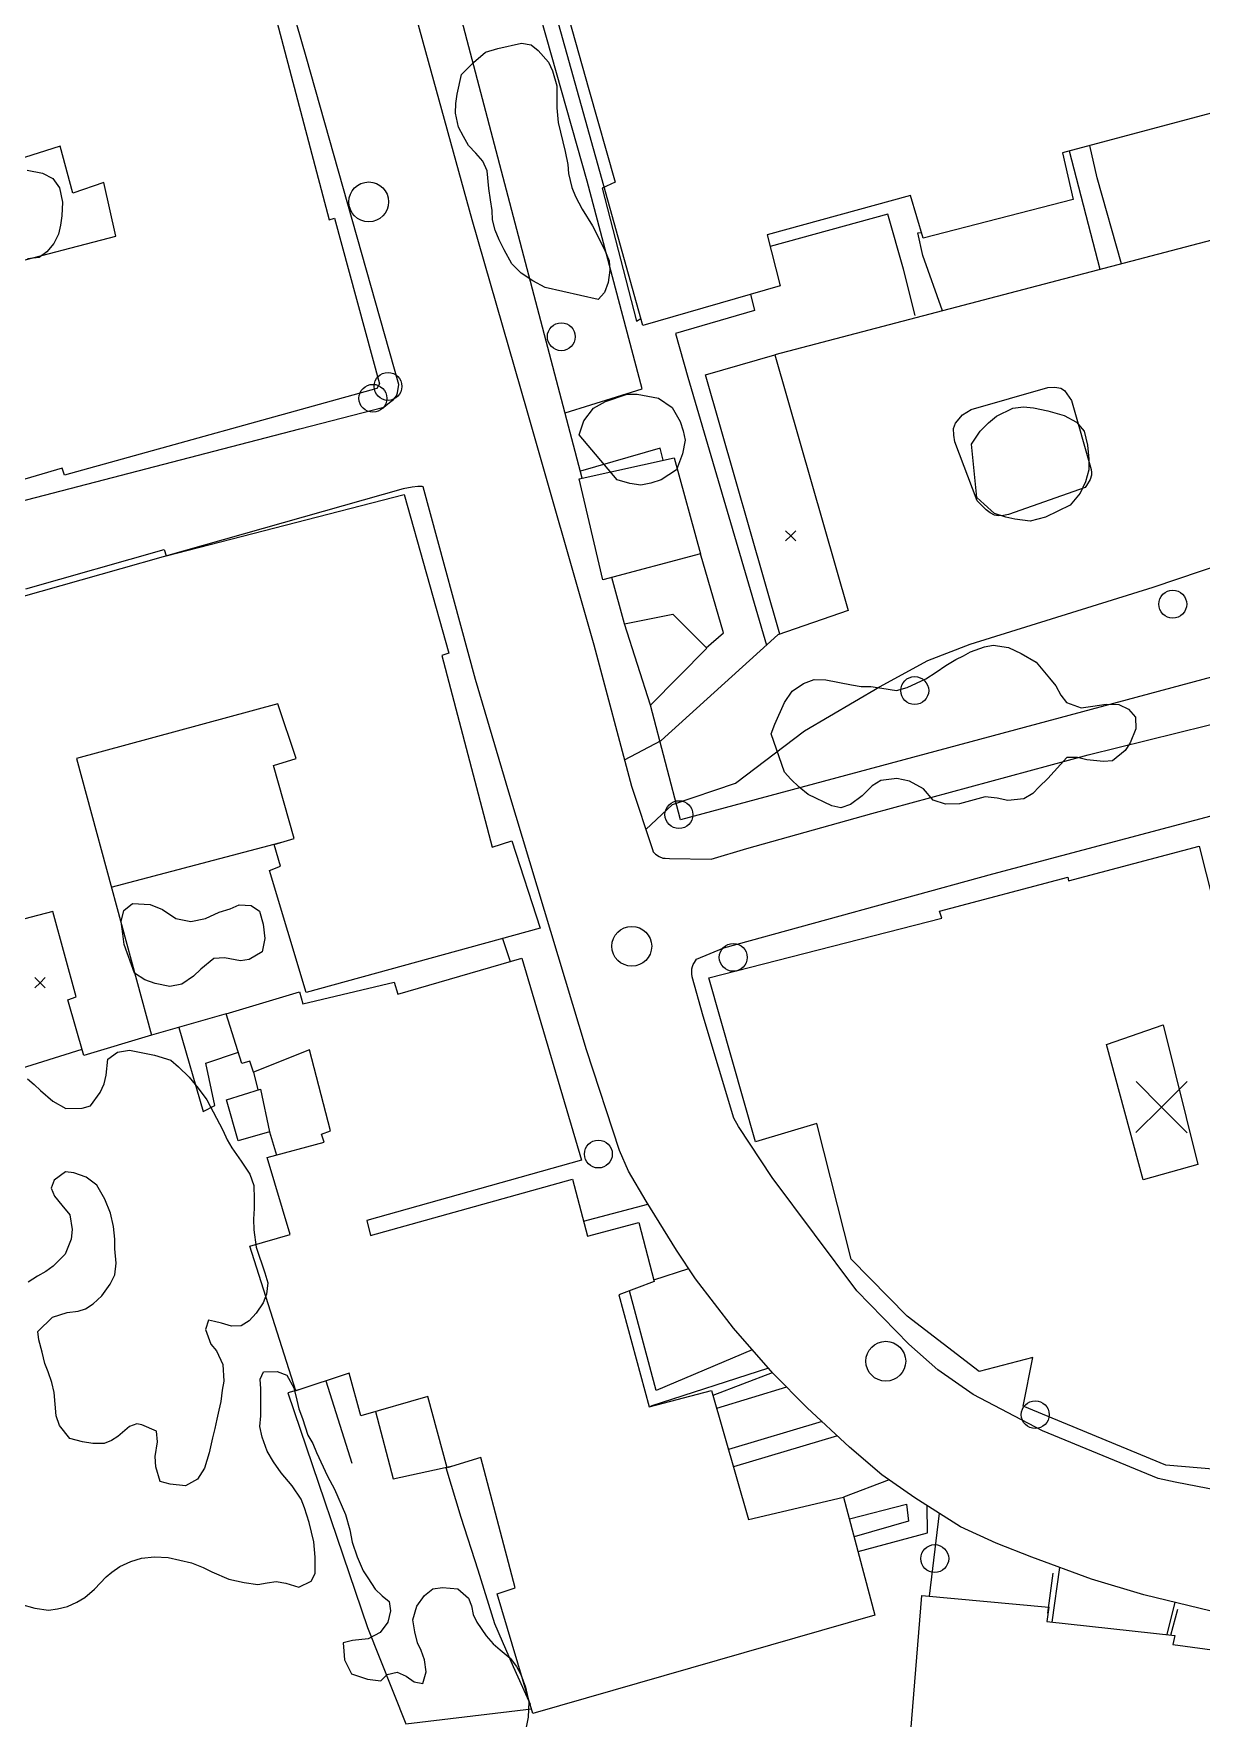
# Model space of a CAD drawing. Header units: metres. Extents: x 4652992 to 4879070, y 2074171 to 2309877.
# Drawn here: x 4654419.5 to 4654484, y 2308404.3 to 2308497.4 of the extents above; entities that cross this region are included whole.
import ezdxf

# ---------------------------------------------------------------- set-up
doc = ezdxf.new("R2010")
doc.units = ezdxf.units.M
doc.header["$MEASUREMENT"] = 0
doc.linetypes.add('DGN Style 2', pattern=[66.27138, 39.762828, -26.508552])
doc.linetypes.add('DGN Style 3', pattern=[92.779933, 66.271381, -26.508552])
for name, color, linetype, lineweight in [('Level 18', 5, 'Continuous', 0), ('Level 20', 30, 'DGN Style 3', 0), ('Level 30', 5, 'Continuous', 0), ('Level 31', 38, 'Continuous', 0), ('Level 35', 4, 'Continuous', 0), ('Level 37', 3, 'Continuous', 0), ('Level 38', 3, 'Continuous', 0), ('Level 39', 9, 'Continuous', 0), ('Level 40', 1, 'Continuous', 0), ('Level 45', 9, 'Continuous', 0), ('Level 53', 5, 'Continuous', 0), ('Level 54', 30, 'DGN Style 2', 0), ('Level 61', 4, 'Continuous', 0), ('Level 62', 4, 'Continuous', 0), ('Level 63', 3, 'Continuous', 0)]:
    doc.layers.add(name, color=color, linetype=linetype, lineweight=lineweight)

# ---------------------------------------------------------------- blocks, each defined once
blk = doc.blocks.new('COTA_2')
at = {"layer": 'Level 63', "ltscale": 0.2}
for p, q in [((5e-05, 0.0001, 4e-05), (-1.419472, -1.408357, 4e-05)), ((-1.408407, 1.419622, 4e-05), (5e-05, 0.0001, 4e-05)), ((1.419572, 1.408557, 4e-05), (5e-05, 0.0001, 4e-05)), ((5e-05, 0.0001, 4e-05), (1.408507, -1.419422, 4e-05))]:
    blk.add_line(p, q, dxfattribs=at)
blk = doc.blocks.new('POSTE_1')
at = {"layer": 'Level 61'}
blk.add_circle((-4.7e-05, -1.9e-05, -2.4e-05), 0.770001, dxfattribs=at)
blk = doc.blocks.new('AL_1')
at = {"layer": 'Level 45'}
blk.add_circle((2.1e-05, 1.3e-05, 3e-05), 1.100002, dxfattribs=at)
blk = doc.blocks.new('COTA_10')
at = {"layer": 'Level 39'}
for p, q in [((-1.408444, 1.419518, 3.9e-05), (1.3e-05, -4e-06, 3.9e-05)), ((1.419535, 1.408453, 3.9e-05), (1.3e-05, -4e-06, 3.9e-05)), ((1.3e-05, -4e-06, 3.9e-05), (-1.419509, -1.408461, 3.9e-05)), ((1.3e-05, -4e-06, 3.9e-05), (1.40847, -1.419526, 3.9e-05))]:
    blk.add_line(p, q, dxfattribs=at)
blk = doc.blocks.new('COTA_12')
at = {"layer": 'Level 63', "ltscale": 0.2}
for p, q in [((-1.408662, 1.419362, 0.00024), (-0.000205, -0.00016, 0.00024)), ((1.419317, 1.408297, 0.00024), (-0.000205, -0.00016, 0.00024)), ((-0.000205, -0.00016, 0.00024), (-1.419727, -1.408617, 0.00024)), ((-0.000205, -0.00016, 0.00024), (1.408252, -1.419682, 0.00024))]:
    blk.add_line(p, q, dxfattribs=at)

msp = doc.modelspace()

# ---------------------------------------------------------------- linework, layer by layer
at = {"layer": 'Level 18', "color": 30}
for points in [[(4654418.706753, 2308471.547896, 1342.083923), (4654434.221865, 2308475.572785, 1343.143629), (4654438.850269, 2308476.779725, 1343.143629), (4654439.169934, 2308477.025299, 1343.163629), (4654439.362027, 2308477.188283, 1343.163629), (4654439.563968, 2308477.396264, 1343.163629), (4654439.615017, 2308477.558053, 1343.163629), (4654439.686888, 2308478.029427, 1343.063629), (4654434.567039, 2308496.122463, 1341.552128), (4654430.001572, 2308511.96474, 1340.131115), (4654429.741433, 2308512.491525, 1340.071115), (4654429.510051, 2308512.792321, 1340.011115), (4654429.335497, 2308512.923922, 1339.971115), (4654429.041406, 2308513.081127, 1339.931115), (4654428.779012, 2308513.168734, 1339.711115), (4654414.701908, 2308506.917856, 1335.336493)], [(4654438.320772, 2308506.749835, 1340.756591), (4654441.010471, 2308496.964804, 1341.566591), (4654443.717804, 2308487.152002, 1342.486591), (4654446.758484, 2308476.588166, 1343.496591), (4654450.453118, 2308463.637988, 1344.596591), (4654452.527438, 2308455.839426, 1345.146591), (4654453.687792, 2308452.331683, 1345.326591), (4654453.737549, 2308452.20386, 1345.316591), (4654453.864972, 2308452.075038, 1345.306591), (4654454.062622, 2308451.94681, 1345.336591), (4654454.262685, 2308451.864936, 1345.346591), (4654454.383339, 2308451.846926, 1345.356591), (4654454.631215, 2308451.840747, 1345.376591), (4654456.937244, 2308451.808115, 1345.596591), (4654458.897021, 2308452.3964, 1345.966591), (4654465.807257, 2308454.315591, 1346.826591), (4654477.757258, 2308457.574181, 1347.946591), (4654489.225484, 2308460.399052, 1348.596591), (4654503.737785, 2308464.334878, 1349.396591), (4654517.061151, 2308467.815498, 1349.826591), (4654524.641745, 2308469.897235, 1350.056591), (4654525.183468, 2308469.921637, 1350.056591), (4654536.154808, 2308470.325756, 1350.216591)], [(4654486.973518, 2308409.657237, 1350.243385), (4654480.828825, 2308411.162559, 1349.833385), (4654477.93411, 2308412.020118, 1349.603385), (4654474.63125, 2308413.227348, 1349.333385), (4654472.674274, 2308414.000448, 1349.153385), (4654470.71001, 2308414.914078, 1349.043385), (4654468.171665, 2308416.506207, 1348.863385), (4654466.358992, 2308417.788941, 1348.613385), (4654464.571006, 2308419.321188, 1348.483385), (4654462.231677, 2308421.49238, 1348.253385), (4654460.330827, 2308423.402638, 1348.023385), (4654458.168248, 2308425.880529, 1347.823385), (4654456.070324, 2308428.615969, 1347.583385), (4654455.00926, 2308430.191736, 1347.423385), (4654453.338495, 2308432.897936, 1347.133385), (4654452.365246, 2308434.555732, 1346.953385), (4654451.876273, 2308435.706891, 1346.873385), (4654450.052575, 2308441.260191, 1346.273385), (4654445.764894, 2308455.49634, 1345.083385), (4654443.926291, 2308461.7263, 1344.605538), (4654441.02711, 2308472.378456, 1343.725079), (4654440.967342, 2308472.391258, 1343.765079), (4654440.733362, 2308472.394268, 1343.785079), (4654440.411542, 2308472.353284, 1343.685079), (4654439.923887, 2308472.269309, 1343.565079), (4654411.055577, 2308464.085165, 1341.485079)], [(4654457.638013, 2308446.901291, 1346.035583), (4654472.48587, 2308450.992879, 1347.304809), (4654486.005079, 2308454.590961, 1348.310316)], [(4654456.49124, 2308443.124391, 1346.381929), (4654455.888243, 2308445.291777, 1346.056929), (4654455.862618, 2308445.473679, 1346.006929), (4654455.860055, 2308445.58504, 1345.991929), (4654455.865077, 2308445.739456, 1345.981929), (4654455.897199, 2308445.871437, 1345.981929), (4654455.946295, 2308445.973861, 1345.976929), (4654456.003487, 2308446.097068, 1345.966929), (4654456.119411, 2308446.276666, 1345.966929), (4654457.638013, 2308446.901291, 1346.035583)], [(4654486.646986, 2308416.595658, 1350.017926), (4654482.546848, 2308417.372329, 1349.637926), (4654481.618529, 2308417.586269, 1349.537926), (4654475.22914, 2308420.216468, 1348.877926), (4654471.396364, 2308422.215149, 1348.567926), (4654469.450558, 2308423.579108, 1348.347926), (4654467.84098, 2308425.002163, 1348.087926), (4654464.976974, 2308427.957263, 1347.777926), (4654460.301391, 2308434.204928, 1347.197926), (4654458.436911, 2308437.023332, 1346.837926), (4654458.187176, 2308437.485155, 1346.827926), (4654456.49124, 2308443.124391, 1346.381929)]]:
    msp.add_polyline3d(points, dxfattribs=at)
at = {"layer": 'Level 20', "linetype": 'Continuous'}
msp.add_polyline3d([(4654442.280234, 2308418.189899, 1344.119393), (4654443.1021, 2308415.45345, 1344.439393), (4654444.048941, 2308412.542419, 1344.509393), (4654444.973636, 2308409.566059, 1344.659393), (4654446.00684, 2308407.18926, 1344.679393), (4654446.92836, 2308405.112083, 1344.509704)], dxfattribs=at)
at = {"layer": 'Level 30', "color": 1}
for points in [[(4654419.371395, 2308508.49882, 1342.425858), (4654422.433853, 2308509.40638, 1342.355858), (4654422.177451, 2308510.254239, 1342.305858), (4654427.989275, 2308512.945044, 1342.095858), (4654429.058064, 2308511.2482, 1342.455858), (4654429.452049, 2308511.368088, 1342.455858), (4654435.840881, 2308487.121834, 1350.975858), (4654436.126201, 2308487.209999, 1351.015858), (4654438.608097, 2308478.058022, 1351.345858), (4654438.476706, 2308477.811311, 1351.335858), (4654421.228062, 2308473.01237, 1344.655858), (4654421.086721, 2308473.411629, 1344.695858), (4654407.394278, 2308469.375398, 1344.615858)], [(4654500.852957, 2308500.141184, 1346.042739), (4654502.323086, 2308495.3615, 1345.802739), (4654492.056543, 2308492.513791, 1345.832739), (4654491.45019, 2308494.852509, 1345.972739), (4654476.342911, 2308490.827505, 1346.042739), (4654476.925549, 2308488.243261, 1346.062739), (4654468.632053, 2308486.107631, 1346.022739), (4654467.943982, 2308488.46389, 1346.032739), (4654460.018763, 2308486.304029, 1345.952739), (4654460.743714, 2308483.48561, 1346.052739), (4654453.161145, 2308481.291355, 1346.052739), (4654447.837971, 2308500.360939, 1345.882739)], [(4654417.852153, 2308484.601135, 1344.595858), (4654424.046415, 2308486.228686, 1344.615858), (4654423.399172, 2308489.193728, 1343.175858), (4654421.687706, 2308488.593977, 1343.165858), (4654420.97958, 2308491.203008, 1343.405858), (4654418.600108, 2308490.447752, 1343.805858)], [(4654419.086185, 2308466.728916, 1348.375858), (4654426.721236, 2308468.901343, 1348.935858), (4654426.826994, 2308468.566882, 1348.985858), (4654439.978985, 2308471.945604, 1348.745858), (4654442.449839, 2308463.184476, 1348.835858), (4654442.056412, 2308463.05808, 1348.955858), (4654444.841045, 2308452.460108, 1348.015858), (4654445.931396, 2308452.819539, 1347.805858), (4654447.480926, 2308447.989808, 1347.835858), (4654434.568839, 2308444.427263, 1347.705858), (4654432.535267, 2308451.169218, 1347.965858), (4654433.150417, 2308451.419735, 1347.955858), (4654432.805373, 2308452.616168, 1347.945858), (4654433.911504, 2308452.941041, 1347.095858), (4654432.771139, 2308456.973837, 1347.035858), (4654434.009979, 2308457.371692, 1347.335858), (4654433.00286, 2308460.378074, 1347.305858), (4654421.87733, 2308457.369168, 1348.865858), (4654426.021276, 2308442.067888, 1345.905858)], [(4654456.80288, 2308445.245018, 1351.583945), (4654469.661418, 2308448.540829, 1352.133945), (4654469.546652, 2308448.928339, 1352.133945), (4654476.630594, 2308450.803005, 1352.263945), (4654476.657743, 2308450.611857, 1353.603945), (4654483.879742, 2308452.518768, 1353.613945), (4654484.663001, 2308449.470707, 1353.993945)], [(4654426.021276, 2308442.067888, 1345.905858), (4654422.291329, 2308440.955156, 1345.145858), (4654421.407854, 2308444.028661, 1345.125858), (4654421.873797, 2308444.201926, 1345.145858), (4654420.569783, 2308448.909005, 1344.885858), (4654416.196001, 2308447.770185, 1344.955858)], [(4654465.973929, 2308410.027737, 1354.695858), (4654447.079797, 2308404.604082, 1354.505858), (4654445.110644, 2308411.209709, 1354.305858), (4654446.109024, 2308411.533047, 1354.415858), (4654444.218284, 2308418.735085, 1349.465858), (4654442.34822, 2308418.176325, 1346.255858), (4654441.280343, 2308422.106245, 1346.255858), (4654437.591365, 2308421.046783, 1345.825858), (4654436.942186, 2308423.408074, 1346.025858), (4654433.996624, 2308422.419812, 1346.265858), (4654431.461016, 2308430.411015, 1347.465858), (4654433.681217, 2308431.063632, 1347.805858), (4654432.408367, 2308435.313237, 1348.395858), (4654435.552282, 2308436.159509, 1348.455858), (4654435.41304, 2308436.603118, 1348.455858), (4654435.915053, 2308436.794842, 1348.475858), (4654434.750937, 2308441.258826, 1348.125858), (4654431.660905, 2308440.033157, 1345.535858), (4654431.451672, 2308440.644998, 1345.595858), (4654431.017057, 2308440.515529, 1345.575858), (4654430.14661, 2308443.261297, 1346.175858), (4654434.197066, 2308444.465845, 1346.245858), (4654434.389264, 2308443.811655, 1348.175858), (4654439.41801, 2308445.006595, 1346.865858), (4654439.63215, 2308444.34772, 1346.695858), (4654446.468237, 2308446.337081, 1348.515858), (4654449.77301, 2308435.177198, 1348.595858), (4654437.925351, 2308431.828277, 1347.885858), (4654438.12741, 2308431.011028, 1347.805858), (4654449.270768, 2308434.119445, 1349.095858), (4654450.097611, 2308430.969108, 1349.125858), (4654452.944206, 2308431.717911, 1349.175858), (4654453.788177, 2308428.471945, 1349.455858), (4654451.83942, 2308427.730712, 1349.115858), (4654453.511714, 2308421.548696, 1350.205858), (4654456.948922, 2308422.439648, 1349.835858), (4654459.001305, 2308415.310397, 1354.495858), (4654464.246966, 2308416.550996, 1354.455858), (4654465.973929, 2308410.027737, 1354.695858)], [(4654489.399273, 2308417.69872, 1355.643945), (4654482.040835, 2308418.315367, 1352.543945), (4654474.164264, 2308421.575842, 1351.903945), (4654474.687057, 2308424.259543, 1351.903945), (4654471.728325, 2308423.487028, 1351.833945), (4654467.751073, 2308426.546543, 1351.123945), (4654464.663541, 2308429.693724, 1352.353945), (4654462.775369, 2308437.194652, 1352.173945), (4654459.386265, 2308436.182141, 1351.643945), (4654456.80288, 2308445.245018, 1351.583945)], [(4654467.072879, 2308392.716919, 1350.000011), (4654468.572251, 2308411.119836, 1353.440011)], [(4654468.572251, 2308411.119836, 1353.440011), (4654475.576547, 2308410.472049, 1353.590011), (4654475.462435, 2308409.679353, 1354.500011), (4654482.532141, 2308408.909684, 1354.540011), (4654482.422826, 2308408.416581, 1354.690011), (4654497.519227, 2308406.364563, 1356.130011), (4654497.11967, 2308394.833706, 1356.070011)]]:
    msp.add_polyline3d(points, dxfattribs=at)
for points in [[(4654456.342925, 2308468.664516, 1346.922739), (4654450.955259, 2308467.237566, 1347.002739), (4654449.642615, 2308472.819745, 1346.942739), (4654454.886414, 2308473.981255, 1346.882739)], [(4654480.784866, 2308434.083905, 1352.293945), (4654478.763502, 2308441.565239, 1352.663945), (4654481.885437, 2308442.650188, 1354.733945), (4654483.808678, 2308434.935054, 1352.333945)], [(4654432.544263, 2308436.74409, 1345.535858), (4654430.80629, 2308436.234639, 1344.905858), (4654430.167713, 2308438.507344, 1344.985858), (4654432.047458, 2308439.095636, 1345.615858)]]:
    msp.add_3dface(points, dxfattribs=at)
at = {"layer": 'Level 31'}
msp.add_polyline3d([(4654427.541545, 2308442.507683, 1344.505858), (4654428.880278, 2308437.85837, 1344.695858), (4654429.527641, 2308438.187424, 1344.735858), (4654429.018508, 2308440.538329, 1344.975858), (4654430.821982, 2308441.130879, 1345.055858)], dxfattribs=at)
msp.add_3dface([(4654453.573736, 2308460.315587, 1347.222739), (4654452.153009, 2308464.806105, 1347.272739), (4654454.817842, 2308465.334791, 1347.282739), (4654456.688217, 2308463.453153, 1347.222739)], dxfattribs=at)
at = {"layer": 'Level 35'}
for p, q in [((4654423.806828, 2308450.244609, 1344.725859), (4654433.144437, 2308452.715752, 1345.045859)), ((4654445.408513, 2308447.418013, 1347.814993), (4654445.824317, 2308446.149694, 1347.545619)), ((4654430.146611, 2308443.261298, 1346.175859), (4654426.021277, 2308442.067888, 1345.905859)), ((4654431.660905, 2308440.033157, 1345.166999), (4654431.896406, 2308439.048362, 1345.406999)), ((4654432.544262, 2308436.74409, 1345.535859), (4654432.930894, 2308435.453889, 1345.435859)), ((4654435.650013, 2308422.974538, 1345.046784), (4654437.086847, 2308418.437622, 1345.186784)), ((4654475.527615, 2308410.132133, 1349.681184), (4654475.813946, 2308412.360201, 1349.671184)), ((4654482.31727, 2308408.933077, 1350.326184), (4654482.702991, 2308410.355889, 1350.231184))]:
    msp.add_line(p, q, dxfattribs=at)
at = {"layer": 'Level 35', "extrusion": (-0.0085643480167905, 0.0444544181195828, 0.998974702709081), "elevation": 64101.111151, "flags": 128}
msp.add_lwpolyline([(-5007075.082712, -1384778.345888), (-5007075.878007, -1384771.277483), (-5007079.720366, -1384771.719259)], dxfattribs=at)
at = {"layer": 'Level 37'}
msp.add_polyline3d([(4654434.215507, 2308422.493249, 1344.555858), (4654433.552558, 2308422.307826, 1344.155858), (4654437.944645, 2308409.347802, 1345.275858), (4654440.077431, 2308404.033663, 1345.495858), (4654447.00372, 2308404.859286, 1345.851186)], dxfattribs=at)
at = {"layer": 'Level 38'}
msp.add_line((4654452.153009, 2308464.806105, 1347.272738), (4654451.448423, 2308467.368183, 1346.995415), dxfattribs=at)
for points in [[(4654466.114516, 2308549.810089, 1340.402739), (4654468.110146, 2308550.247242, 1340.492739), (4654467.567695, 2308552.550725, 1340.362739), (4654476.111766, 2308554.8464, 1340.292739), (4654485.898102, 2308557.558509, 1340.172739), (4654503.287165, 2308562.299778, 1340.072739), (4654509.245852, 2308543.633003, 1341.062739), (4654520.932816, 2308504.623381, 1346.182739), (4654525.51054, 2308488.85225, 1347.922739), (4654530.059851, 2308474.379109, 1350.542739), (4654511.385427, 2308468.929381, 1350.902739), (4654489.014532, 2308463.048098, 1349.822739), (4654455.24508, 2308453.977038, 1347.202739), (4654453.573736, 2308460.315587, 1347.222739)], [(4654449.812999, 2308472.857485, 1346.940789), (4654443.063393, 2308498.508519, 1344.450789), (4654437.275496, 2308520.196077, 1342.340789), (4654442.966131, 2308521.869996, 1342.060789), (4654442.339002, 2308524.022952, 1341.720789)]]:
    msp.add_polyline3d(points, dxfattribs=at)
at = {"layer": 'Level 40', "color": 3}
for points in [[(4654447.769656, 2308483.380182, 1346.930038), (4654447.078135, 2308483.751213, 1346.830038), (4654446.444981, 2308484.173218, 1346.770038), (4654445.928563, 2308484.697173, 1346.730038), (4654445.498361, 2308485.472571, 1346.650038), (4654445.224278, 2308486.023825, 1346.570038), (4654445.007117, 2308486.546958, 1346.530038), (4654444.848325, 2308487.121065, 1346.490038), (4654444.836788, 2308487.647628, 1346.370038), (4654444.741518, 2308488.223957, 1346.290038), (4654444.659449, 2308488.860974, 1346.230038), (4654444.556351, 2308489.836018, 1345.970038), (4654444.324135, 2308490.362388, 1345.970038), (4654443.933316, 2308490.811693, 1346.050038), (4654443.535898, 2308491.230654, 1346.150038), (4654443.251914, 2308491.736392, 1346.210038), (4654442.986287, 2308492.254065, 1346.170038), (4654442.82193, 2308493.019944, 1346.150038), (4654442.828749, 2308493.558441, 1346.150038), (4654442.907546, 2308494.06558, 1346.150038), (4654443.145163, 2308495.157938, 1346.150038), (4654443.81031, 2308495.824861, 1346.150038), (4654444.467411, 2308496.382345, 1346.150038), (4654445.14224, 2308496.586629, 1346.150038), (4654446.450441, 2308496.877061, 1346.150038), (4654446.983988, 2308496.794099, 1346.150038), (4654447.374397, 2308496.487814, 1346.250038), (4654447.942991, 2308495.841471, 1346.390038), (4654448.170053, 2308495.363853, 1346.410038), (4654448.414842, 2308494.533036, 1346.410038), (4654448.416669, 2308493.309785, 1346.410038), (4654448.477491, 2308492.502643, 1346.410038), (4654448.871582, 2308490.909184, 1346.430038), (4654449.012428, 2308490.180123, 1346.470038), (4654449.045621, 2308489.680666, 1346.510038), (4654449.240089, 2308488.908312, 1346.610038), (4654449.433739, 2308488.421998, 1346.670038), (4654449.81692, 2308487.720235, 1346.730038), (4654450.386332, 2308486.787854, 1346.730038), (4654451.048751, 2308485.486085, 1346.730038), (4654451.306333, 2308484.858974, 1346.730038), (4654451.336225, 2308484.344345, 1346.710038), (4654451.251237, 2308483.663844, 1346.710038), (4654451.05055, 2308483.103508, 1346.710038), (4654450.698898, 2308482.718564, 1346.750038), (4654447.769656, 2308483.380182, 1346.930038)], [(4654419.1562, 2308489.878094, 1344.470038), (4654420.013781, 2308489.694242, 1344.330038), (4654420.577845, 2308489.41234, 1344.290038), (4654420.947677, 2308488.89842, 1344.290038), (4654421.113323, 2308488.106324, 1344.290038), (4654421.07657, 2308487.341522, 1344.370038), (4654420.997704, 2308486.827212, 1344.450038), (4654420.891528, 2308486.334854, 1344.490038), (4654420.637572, 2308485.825885, 1344.510038), (4654420.249109, 2308485.36185, 1344.530038), (4654419.813938, 2308485.052706, 1344.530038), (4654419.170242, 2308484.96534, 1344.530038)], [(4654449.635783, 2308475.243548, 1354.150038), (4654449.899072, 2308476.021786, 1353.950038), (4654450.438431, 2308476.725415, 1353.850038), (4654451.10405, 2308477.09286, 1353.790038), (4654452.298669, 2308477.486066, 1353.750038), (4654452.853828, 2308477.490766, 1353.730038), (4654454.021658, 2308477.271451, 1353.730038), (4654454.785017, 2308476.752388, 1353.710038), (4654455.215677, 2308475.980025, 1353.710038), (4654455.394475, 2308475.462562, 1353.710038), (4654455.496528, 2308474.946087, 1353.710038), (4654455.34587, 2308474.190085, 1353.710038), (4654455.015782, 2308473.317964, 1353.710038), (4654454.169223, 2308472.757441, 1353.710038), (4654453.607799, 2308472.584062, 1353.710038), (4654453.044644, 2308472.47288, 1353.710038), (4654452.446894, 2308472.554588, 1353.710038), (4654451.739535, 2308472.767978, 1353.710038), (4654449.635783, 2308475.243548, 1354.150038)], [(4654471.302798, 2308474.727908, 1351.230038), (4654471.783354, 2308475.444136, 1351.070038), (4654472.241434, 2308475.917876, 1351.030038), (4654472.691518, 2308476.285134, 1350.990038), (4654473.588884, 2308476.726575, 1350.970038), (4654474.171713, 2308476.787172, 1350.970038), (4654474.731846, 2308476.744437, 1350.970038), (4654475.525677, 2308476.574345, 1350.930038), (4654476.424143, 2308476.320007, 1350.910038), (4654477.110537, 2308475.941087, 1350.910038), (4654477.526055, 2308475.450185, 1350.910038), (4654477.723237, 2308474.666023, 1350.950038), (4654477.784871, 2308473.895447, 1350.970038), (4654477.779266, 2308473.3093, 1350.990038), (4654477.60396, 2308472.651319, 1351.050038), (4654477.311049, 2308472.018536, 1351.090038), (4654476.752017, 2308471.365492, 1351.110038), (4654475.389646, 2308470.699099, 1351.110038), (4654474.555616, 2308470.475935, 1351.110038), (4654473.701472, 2308470.581667, 1351.110038), (4654473.201653, 2308470.688762, 1351.110038), (4654472.571039, 2308470.901165, 1351.110038), (4654472.005272, 2308471.408803, 1351.090038), (4654471.611159, 2308471.786923, 1351.030038), (4654471.302798, 2308474.727908, 1351.230038)], [(4654460.247619, 2308458.73432, 1348.210038), (4654460.441089, 2308459.264758, 1348.110038), (4654460.978055, 2308460.448051, 1347.990038), (4654461.409756, 2308461.082009, 1347.930038), (4654462.0263, 2308461.506338, 1347.910038), (4654462.615394, 2308461.735615, 1347.910038), (4654463.273457, 2308461.718266, 1347.910038), (4654464.687954, 2308461.430642, 1348.010038), (4654465.208959, 2308461.34992, 1348.010038), (4654465.746176, 2308461.343008, 1348.010038), (4654466.355384, 2308461.243388, 1348.050038), (4654467.173642, 2308461.114431, 1348.170038), (4654467.749767, 2308461.284661, 1348.190038), (4654468.795649, 2308461.771562, 1348.190038), (4654469.35188, 2308462.131533, 1348.330038), (4654469.896652, 2308462.509415, 1348.430038), (4654470.446397, 2308462.839861, 1348.530038), (4654470.875516, 2308463.041589, 1348.710038), (4654471.260533, 2308463.252767, 1348.950038), (4654472.030787, 2308463.535966, 1349.510038), (4654472.496012, 2308463.621761, 1349.730038), (4654473.343672, 2308463.486505, 1349.370038), (4654474.043035, 2308463.166633, 1349.230038), (4654474.878165, 2308462.694018, 1349.410038), (4654475.62251, 2308461.808072, 1349.510038), (4654475.959552, 2308461.380355, 1349.630038), (4654476.24774, 2308460.870367, 1349.790038), (4654476.558623, 2308460.463711, 1349.830038), (4654477.370617, 2308460.166075, 1349.830038), (4654478.007275, 2308460.261508, 1349.730038), (4654478.738621, 2308460.367566, 1349.730038), (4654479.440786, 2308460.340767, 1349.730038), (4654479.984928, 2308460.085066, 1349.710038), (4654480.366072, 2308459.6479, 1349.710038), (4654480.376899, 2308458.996406, 1349.750038), (4654480.069508, 2308458.227617, 1349.790038), (4654479.792588, 2308457.8078, 1349.830038), (4654479.096277, 2308457.23054, 1349.850038), (4654478.596678, 2308457.198479, 1349.850038), (4654477.677246, 2308457.287287, 1349.850038), (4654477.165969, 2308457.412294, 1349.850038), (4654476.581408, 2308457.413894, 1349.810038), (4654475.52841, 2308456.263886, 1349.810038), (4654475.040929, 2308455.796446, 1349.810038), (4654474.696992, 2308455.421902, 1349.810038), (4654474.204317, 2308455.141052, 1349.810038), (4654473.319481, 2308455.03697, 1349.770038), (4654472.7347, 2308455.177726, 1349.770038), (4654472.056963, 2308455.24566, 1349.710038), (4654470.646808, 2308454.852267, 1349.590038), (4654469.872871, 2308454.832618, 1349.590038), (4654469.198156, 2308455.05447, 1349.550038), (4654468.658328, 2308455.680202, 1349.330038), (4654467.875515, 2308456.110694, 1349.190038), (4654467.184588, 2308456.258738, 1349.030038), (4654466.296509, 2308456.139893, 1348.850038), (4654465.818535, 2308455.855894, 1348.790038), (4654465.264256, 2308455.294571, 1348.770038), (4654464.623285, 2308454.829106, 1348.730038), (4654464.08802, 2308454.634665, 1348.710038), (4654463.591443, 2308454.756522, 1348.690038), (4654462.295621, 2308455.374218, 1348.570038), (4654461.798604, 2308455.774386, 1348.530038), (4654461.326014, 2308456.21569, 1348.510038), (4654460.979245, 2308456.599122, 1348.490038), (4654460.247619, 2308458.73432, 1348.210038)], [(4654424.514748, 2308447.09014, 1346.440038), (4654424.438766, 2308447.667937, 1346.340038), (4654424.340989, 2308448.359586, 1346.260038), (4654424.489436, 2308448.967376, 1346.200038), (4654424.976981, 2308449.346656, 1346.160038), (4654425.946189, 2308449.295352, 1346.160038), (4654426.633745, 2308449.023512, 1346.160038), (4654427.364892, 2308448.523971, 1346.180038), (4654428.200708, 2308448.360809, 1346.200038), (4654429.012482, 2308448.51476, 1346.200038), (4654429.759284, 2308448.869788, 1346.200038), (4654430.374528, 2308449.050173, 1346.140038), (4654430.874093, 2308449.270898, 1346.140038), (4654431.521318, 2308449.241662, 1346.120038), (4654431.996054, 2308448.921749, 1346.120038), (4654432.183034, 2308448.211022, 1346.160038), (4654432.290997, 2308447.423604, 1346.160038), (4654432.142961, 2308446.675339, 1346.160038), (4654431.427729, 2308446.251164, 1346.160038), (4654430.93101, 2308446.185816, 1346.140038), (4654430.050592, 2308446.358517, 1346.120038), (4654429.464671, 2308446.312248, 1346.080038), (4654428.758201, 2308445.714615, 1346.120038), (4654428.34825, 2308445.334338, 1346.120038), (4654427.707354, 2308444.894264, 1346.140038), (4654427.042415, 2308444.771303, 1346.200038), (4654426.221466, 2308444.931285, 1346.200038), (4654425.65794, 2308445.129802, 1346.200038), (4654425.08565, 2308445.501777, 1346.200038), (4654424.514748, 2308447.09014, 1346.440038)], [(4654419.174878, 2308439.665916, 1345.670038), (4654419.553898, 2308439.343197, 1345.850038), (4654419.898972, 2308439.011658, 1346.030038), (4654420.575083, 2308438.432076, 1346.090038), (4654421.287692, 2308438.021743, 1346.150038), (4654422.203721, 2308438.034628, 1346.630038), (4654422.651654, 2308438.18006, 1346.850038), (4654423.195042, 2308438.916735, 1347.250038), (4654423.408416, 2308439.386111, 1347.330038), (4654423.529906, 2308439.875186, 1347.350038), (4654423.605199, 2308440.744408, 1347.590038), (4654424.140166, 2308441.14484, 1347.670038), (4654424.802494, 2308441.244309, 1347.670038), (4654426.184066, 2308440.964218, 1347.690038), (4654427.086313, 2308440.690302, 1347.690038), (4654427.519953, 2308440.323678, 1347.690038), (4654428.100862, 2308439.748409, 1347.670038), (4654428.595248, 2308439.143397, 1347.590038), (4654429.082997, 2308438.507612, 1347.310038), (4654429.96891, 2308436.820616, 1347.110038), (4654430.206277, 2308436.286802, 1346.990038), (4654430.463551, 2308435.845306, 1346.810038), (4654430.977335, 2308435.107355, 1346.530038), (4654431.448494, 2308434.394639, 1346.210038), (4654431.681266, 2308433.765226, 1346.210038), (4654431.70041, 2308433.036733, 1346.470038), (4654431.698113, 2308432.506007, 1346.550038), (4654431.663912, 2308431.901633, 1346.830038), (4654431.68229, 2308431.318183, 1347.070038), (4654431.796124, 2308430.360122, 1347.190038), (4654432.277749, 2308428.952969, 1347.510038), (4654432.443906, 2308428.38613, 1347.510038), (4654432.375759, 2308427.772936, 1347.450038), (4654432.189695, 2308427.281607, 1347.450038), (4654431.811952, 2308426.718689, 1347.270038), (4654431.414811, 2308426.288709, 1347.030038), (4654430.970962, 2308426.013621, 1346.550038), (4654430.439058, 2308425.998873, 1345.870038), (4654429.882396, 2308426.166506, 1345.310038), (4654429.502865, 2308426.263969, 1344.570038), (4654429.165959, 2308426.336197, 1344.110038), (4654429.007205, 2308425.822915, 1343.870038), (4654429.295363, 2308425.004555, 1343.730038), (4654429.615169, 2308424.63014, 1343.610038), (4654429.965859, 2308423.878862, 1343.390038), (4654430.025074, 2308422.964706, 1343.090038), (4654429.930893, 2308422.453678, 1343.050038), (4654429.847433, 2308421.843767, 1342.930038), (4654429.741257, 2308421.351409, 1342.690038), (4654429.635081, 2308420.859051, 1342.490038), (4654429.522268, 2308420.335921, 1342.430038), (4654429.39746, 2308419.831459, 1342.330038), (4654429.218288, 2308419.000605, 1342.050038), (4654428.95591, 2308418.155394, 1341.930038), (4654428.568213, 2308417.546317, 1341.730038), (4654427.910734, 2308417.17215, 1341.630038), (4654427.051878, 2308417.275789, 1341.310038), (4654426.503894, 2308417.409366, 1340.990038), (4654426.264996, 2308418.233263, 1340.690038), (4654426.227986, 2308418.804611, 1340.690038), (4654426.354581, 2308419.614542, 1340.690038), (4654426.305576, 2308420.204559, 1340.390038), (4654425.496489, 2308420.53899, 1340.170038), (4654425.220838, 2308420.598086, 1339.710038), (4654424.803533, 2308420.446087, 1339.270038), (4654424.158817, 2308419.908209, 1339.270038), (4654423.820124, 2308419.674966, 1338.390038), (4654423.402819, 2308419.522968, 1338.150038), (4654422.791027, 2308419.509249, 1338.110038), (4654422.217775, 2308419.599951, 1338.130038), (4654421.507974, 2308419.800414, 1338.170038), (4654420.938295, 2308420.502056, 1338.250038), (4654420.765502, 2308421.038123, 1338.370038), (4654420.644776, 2308422.33571, 1338.570038), (4654420.524561, 2308422.8927, 1338.690038), (4654420.312463, 2308423.469389, 1338.850038), (4654420.126398, 2308423.943912, 1339.150038), (4654419.988827, 2308424.569014, 1339.530038), (4654419.81195, 2308425.234737, 1339.530038), (4654419.751715, 2308425.698381, 1339.930038), (4654420.563353, 2308426.490229, 1340.150038), (4654421.372695, 2308426.751351, 1340.410038), (4654421.982445, 2308426.829898, 1340.770038), (4654422.377799, 2308426.954407, 1341.250038), (4654422.806334, 2308427.232779, 1341.650038), (4654423.286681, 2308427.677115, 1341.730038), (4654423.745588, 2308428.319218, 1341.730038), (4654424.002862, 2308428.843573, 1341.730038), (4654424.077644, 2308429.487539, 1341.770038), (4654424.0072, 2308430.275323, 1342.170038), (4654423.994182, 2308430.809332, 1342.290038), (4654423.919143, 2308431.501515, 1342.390038), (4654423.758857, 2308432.244169, 1342.490038), (4654423.445431, 2308433.019654, 1342.570038), (4654423.002857, 2308433.790631, 1342.570038), (4654422.426032, 2308434.236245, 1342.570038), (4654421.73818, 2308434.464198, 1342.490038), (4654421.268808, 2308434.516531, 1342.230038), (4654420.644, 2308434.07097, 1341.650038), (4654420.483204, 2308433.622517, 1341.230038), (4654420.660591, 2308433.18205, 1341.070038), (4654421.064369, 2308432.67695, 1340.990038), (4654421.510771, 2308432.146615, 1340.970038), (4654421.642471, 2308431.345699, 1340.830038), (4654421.590915, 2308430.809436, 1340.710038), (4654421.251967, 2308429.980641, 1340.290038), (4654420.59602, 2308429.31639, 1340.110038), (4654420.194796, 2308429.016066, 1340.110038), (4654419.723637, 2308428.76293, 1340.070038), (4654419.220574, 2308428.436146, 1339.870038)], [(4654418.796139, 2308410.642791, 1340.390038), (4654419.579192, 2308410.410525, 1340.390038), (4654420.342847, 2308410.311199, 1340.710038), (4654420.838764, 2308410.381955, 1341.050038), (4654421.37858, 2308410.507689, 1341.530038), (4654421.910994, 2308410.747692, 1342.210038), (4654422.351525, 2308411.007395, 1342.790038), (4654422.869136, 2308411.475937, 1343.010038), (4654423.525082, 2308412.140188, 1343.090038), (4654423.839783, 2308412.410769, 1343.450038), (4654424.274954, 2308412.719913, 1343.930038), (4654424.878578, 2308412.992943, 1344.310038), (4654425.480926, 2308413.185759, 1344.630038), (4654426.185878, 2308413.259993, 1344.990038), (4654426.944173, 2308413.210108, 1344.990038), (4654428.227226, 2308412.918943, 1344.990038), (4654428.877814, 2308412.666784, 1345.090038), (4654429.353312, 2308412.419966, 1345.250038), (4654430.293588, 2308412.025214, 1345.330038), (4654431.135855, 2308411.844645, 1345.390038), (4654431.896192, 2308411.729932, 1345.430038), (4654432.41074, 2308411.812791, 1345.550038), (4654432.906657, 2308411.883547, 1345.630038), (4654433.449281, 2308411.799411, 1345.650038), (4654434.155764, 2308411.583561, 1345.730038), (4654434.84923, 2308411.901721, 1345.750038), (4654435.055968, 2308412.340325, 1345.590038), (4654435.058009, 2308413.241348, 1345.350038), (4654434.997518, 2308414.07529, 1345.250038), (4654434.73182, 2308415.146396, 1345.110038), (4654434.47429, 2308415.95819, 1344.990038), (4654434.288225, 2308416.432713, 1344.930038), (4654433.793074, 2308417.182767, 1344.830038), (4654433.177453, 2308417.894258, 1344.790038), (4654432.762955, 2308418.498241, 1344.650038), (4654432.409713, 2308419.089092, 1344.430038), (4654432.145547, 2308419.870114, 1344.310038), (4654432.016654, 2308420.46116, 1344.230038), (4654432.06285, 2308421.046864, 1344.190038), (4654432.065146, 2308422.543442, 1344.150038), (4654432.018183, 2308423.06863, 1344.150038), (4654432.202971, 2308423.479745, 1344.370038), (4654432.959224, 2308423.494688, 1344.570038), (4654433.493936, 2308423.299567, 1344.770038), (4654433.885208, 2308422.58788, 1344.870038), (4654434.043452, 2308421.910054, 1344.870038), (4654434.164943, 2308421.433277, 1344.990038), (4654434.368364, 2308420.890644, 1345.050038), (4654434.667242, 2308419.9734, 1345.110038), (4654434.936512, 2308419.513234, 1345.150038), (4654435.134573, 2308419.020042, 1345.230038), (4654435.749939, 2308417.712998, 1345.370038), (4654436.137893, 2308416.985925, 1345.410038), (4654436.733351, 2308415.586563, 1345.530038), (4654436.984246, 2308414.743997, 1345.590038), (4654437.108544, 2308414.057351, 1345.750038), (4654437.384706, 2308413.257659, 1345.810038), (4654437.713446, 2308412.478891, 1345.810038), (4654437.965361, 2308412.086837, 1346.010038), (4654438.376541, 2308411.467467, 1346.130038), (4654438.760921, 2308411.095307, 1346.330038), (4654439.158573, 2308410.78469, 1346.370038), (4654439.224168, 2308410.271605, 1346.390038), (4654439.072816, 2308409.644054, 1346.390038), (4654438.645813, 2308409.075599, 1346.390038), (4654437.994971, 2308408.732204, 1346.390038), (4654437.123608, 2308408.629256, 1346.410038), (4654436.61442, 2308408.496955, 1346.490038), (4654436.644027, 2308408.039877, 1346.790038), (4654436.68563, 2308407.56413, 1346.950038), (4654437.078944, 2308406.787616, 1347.170038), (4654437.959241, 2308406.486211, 1347.310038), (4654438.695586, 2308406.408837, 1347.310038), (4654439.042191, 2308406.753065, 1347.590038), (4654439.597321, 2308406.875516, 1347.770038), (4654440.094769, 2308406.656188, 1347.870038), (4654440.526367, 2308406.354392, 1347.930038), (4654441.0011, 2308406.252616, 1348.110038), (4654441.189716, 2308406.904373, 1347.950038), (4654441.108041, 2308407.565784, 1347.430038), (4654440.913298, 2308408.074362, 1347.130038), (4654440.717279, 2308408.502726, 1346.890038), (4654440.561076, 2308409.115725, 1346.870038), (4654440.46077, 2308409.765033, 1346.530038), (4654440.672612, 2308410.524493, 1346.490038), (4654441.102933, 2308411.108334, 1346.510038), (4654441.554694, 2308411.494409, 1346.610038), (4654442.096552, 2308411.555315, 1346.710038), (4654442.946731, 2308411.485732, 1346.830038), (4654443.525598, 2308410.975291, 1347.190038), (4654443.690989, 2308410.553493, 1347.490038), (4654443.793848, 2308410.064613, 1348.510038), (4654443.989867, 2308409.636249, 1348.810038), (4654444.500332, 2308408.882912, 1348.810038), (4654444.886754, 2308408.445923, 1348.810038), (4654445.281089, 2308408.119921, 1348.810038), (4654445.835964, 2308407.646819, 1348.990038), (4654446.185122, 2308407.185624, 1349.450038), (4654446.427083, 2308406.74741, 1349.530038), (4654446.677211, 2308406.049885, 1349.510038), (4654446.854854, 2308405.23912, 1349.510038), (4654446.832139, 2308404.390821, 1349.510038), (4654446.692782, 2308403.744601, 1349.430038)]]:
    msp.add_polyline3d(points, dxfattribs=at)
at = {"layer": 'Level 53', "color": 212, "extrusion": (-0.0993564410965237, 0.1693439695740097, 0.9805360358403714), "elevation": -70207.614744, "flags": 128}
msp.add_lwpolyline([(-5182681.24674, 357473.901067), (-5182683.538507, 357474.002931), (-5182692.04491, 357472.198933)], dxfattribs=at)
at = {"layer": 'Level 53', "color": 212}
for points in [[(4654490.222385, 2308473.712934, 1344.664512), (4654490.327079, 2308473.935656, 1344.669176), (4654491.059603, 2308475.491598, 1344.699176), (4654491.932046, 2308476.868982, 1344.689176), (4654493.519892, 2308478.804891, 1344.699176), (4654494.17388, 2308479.579911, 1344.719176), (4654494.449748, 2308479.841501, 1344.669176), (4654499.370964, 2308481.235728, 1344.329176), (4654517.355105, 2308485.284126, 1344.079176), (4654525.400797, 2308487.417112, 1344.169176), (4654516.626399, 2308518.102869, 1343.269176), (4654514.212202, 2308517.172427, 1343.649176), (4654521.50275, 2308490.061615, 1344.249176), (4654504.818795, 2308486.053615, 1343.809176), (4654504.478379, 2308486.00073, 1343.789176), (4654502.820076, 2308490.624883, 1344.169176), (4654487.18202, 2308486.675748, 1344.189176), (4654460.441696, 2308479.658366, 1344.369176), (4654464.493563, 2308465.533907, 1344.579176), (4654460.610879, 2308464.192505, 1344.71019)], [(4654471.629241, 2308471.599161, 1344.494793), (4654470.391323, 2308474.867504, 1344.484793), (4654470.331531, 2308475.233156, 1344.484793), (4654470.309008, 2308475.590821, 1344.484793), (4654470.421502, 2308475.888186, 1344.484793), (4654470.813008, 2308476.353141, 1344.484793), (4654471.281615, 2308476.636915, 1344.484793), (4654475.516245, 2308477.854255, 1344.484793), (4654475.913744, 2308477.886679, 1344.484793), (4654476.237577, 2308477.83296, 1344.484793), (4654476.44882, 2308477.693598, 1344.484793), (4654476.828361, 2308477.149648, 1344.484793), (4654477.919948, 2308473.324603, 1344.484793), (4654477.931614, 2308473.165286, 1344.484793), (4654477.931678, 2308473.024137, 1344.484793), (4654477.869678, 2308472.778677, 1344.484793), (4654477.665271, 2308472.453964, 1344.484793), (4654477.577538, 2308472.339472, 1344.484793), (4654473.34469, 2308470.84732, 1344.484793), (4654473.07391, 2308470.787739, 1344.484793), (4654472.796487, 2308470.768785, 1344.484793), (4654472.586119, 2308470.806029, 1344.484793), (4654472.347555, 2308470.927723, 1344.484793), (4654472.113108, 2308471.103421, 1344.484793), (4654471.629241, 2308471.599161, 1344.494793)], [(4654462.088448, 2308458.896818, 1344.809176), (4654466.223113, 2308461.319768, 1344.599176), (4654468.904494, 2308462.771258, 1344.569176), (4654471.230943, 2308463.673069, 1344.599176), (4654481.340865, 2308466.826581, 1344.649176), (4654486.628758, 2308468.611553, 1344.619176), (4654486.845191, 2308468.701175, 1344.607961)], [(4654453.321417, 2308453.439231, 1345.269757), (4654454.802231, 2308454.825053, 1345.189757), (4654458.269833, 2308456.004302, 1344.989757), (4654462.088448, 2308458.896818, 1344.809176)]]:
    msp.add_polyline3d(points, dxfattribs=at)
at = {"layer": 'Level 54'}
for p, q in [((4654478.416199, 2308484.37536, 1344.194793), (4654476.714235, 2308490.926436, 1343.478026)), ((4654460.097683, 2308423.669775, 1348.001824), (4654453.596104, 2308421.570571, 1344.437591)), ((4654460.309705, 2308423.42684, 1348.021432), (4654457.027555, 2308422.166503, 1347.021432)), ((4654461.100234, 2308422.629423, 1348.116483), (4654457.23201, 2308421.456299, 1347.086483)), ((4654463.055034, 2308420.728201, 1348.334337), (4654457.883874, 2308419.191954, 1346.004337)), ((4654463.89971, 2308419.944235, 1348.417385), (4654458.161956, 2308418.225997, 1345.997384)), ((4654466.767712, 2308417.499711, 1348.669755), (4654464.246966, 2308416.550996, 1348.296044)), ((4654469.5194, 2308415.660866, 1348.691197), (4654468.966947, 2308411.083333, 1348.963036)), ((4654476.164569, 2308412.666903, 1349.45873), (4654475.739143, 2308409.649228, 1349.22873)), ((4654482.106563, 2308408.956016, 1350.163036), (4654482.551649, 2308410.740502, 1349.948339))]:
    msp.add_line(p, q, dxfattribs=at)
at = {"layer": 'Level 54', "extrusion": (0.6193487983334184, 0.2579205834634837, 0.7415416634477169), "elevation": 3479148.863724, "flags": 128}
msp.add_lwpolyline([(341733.181274, -3843439.257754), (341738.091228, -3843440.02684), (341739.895453, -3843440.45909)], dxfattribs=at)
at = {"layer": 'Level 54', "extrusion": (0.0169949134474624, 0.0039970237360732, 0.999847586744183), "elevation": 89673.3576, "flags": 128}
msp.add_lwpolyline([(1181556.927441, -5058545.228826), (1181557.613728, -5058545.228826), (1181557.385162, -5058540.646561)], dxfattribs=at)
at = {"layer": 'Level 54', "extrusion": (-0.1127855628101307, -0.0011389296544336, 0.99361869933131), "elevation": -526248.631803, "flags": 128}
msp.add_lwpolyline([(-2261346.614679, 4647832.410619), (-2261347.425122, 4647833.385871), (-2261351.800139, 4647832.144641)], dxfattribs=at)
at = {"layer": 'Level 54', "extrusion": (-0.5063033228973973, -0.1196918403801548, 0.8540086700786274), "elevation": -2631716.626565, "flags": 128}
msp.add_lwpolyline([(-1175688.592278, 4322573.399777), (-1175687.621517, 4322566.74924), (-1175693.324452, 4322566.557028)], dxfattribs=at)
at = {"layer": 'Level 54', "extrusion": (-0.1261903446543438, -0.1135065469142078, 0.9854908729783503), "elevation": -848040.367479, "flags": 128}
msp.add_lwpolyline([(1396423.432625, 4931901.142076), (1396425.222211, 4931904.736053), (1396424.099369, 4931905.737653)], dxfattribs=at)
at = {"layer": 'Level 54', "linetype": 'Continuous'}
for points in [[(4654448.864268, 2308476.463018, 1344.38019), (4654453.11255, 2308477.792943, 1344.50019), (4654450.08469, 2308489.265536, 1343.58019), (4654446.977048, 2308500.26963, 1342.71019), (4654445.158273, 2308507.065907, 1341.64019), (4654442.250656, 2308517.525897, 1340.63019), (4654441.044346, 2308521.304697, 1340.622841)], [(4654448.947893, 2308508.948051, 1340.282841), (4654448.47981, 2308508.78724, 1340.312841), (4654445.394473, 2308519.347407, 1340.272841), (4654443.468761, 2308518.676036, 1340.662841), (4654446.938551, 2308507.573663, 1341.807747), (4654448.642344, 2308501.80765, 1342.467747), (4654448.132598, 2308501.600357, 1342.607747), (4654450.178835, 2308494.317021, 1343.345986), (4654451.625878, 2308489.207874, 1343.765152), (4654450.906803, 2308488.871321, 1343.845152), (4654452.809474, 2308481.534393, 1344.475152), (4654453.056892, 2308481.66483, 1344.425152)], [(4654468.202695, 2308481.834582, 1344.369793), (4654467.557525, 2308484.398035, 1343.614111), (4654466.69586, 2308487.431718, 1343.214111), (4654460.188056, 2308485.64586, 1343.354111)], [(4654469.709468, 2308482.090479, 1344.219793), (4654468.629985, 2308485.156619, 1343.533302), (4654468.344282, 2308486.410816, 1343.523302), (4654468.538021, 2308486.429638, 1343.523302)], [(4654459.102914, 2308483.010793, 1343.625152), (4654459.316496, 2308482.117689, 1343.915152), (4654454.959041, 2308480.836077, 1344.395152), (4654455.650258, 2308478.423069, 1344.585152), (4654459.982832, 2308463.624068, 1344.744723)], [(4654464.564873, 2308415.350166, 1348.355901), (4654467.718949, 2308416.161409, 1348.425901), (4654467.837639, 2308415.231165, 1348.335901), (4654464.827656, 2308414.357557, 1347.875901)]]:
    msp.add_polyline3d(points, dxfattribs=at)
at = {"layer": 'Level 62'}
for p, q in [((4654449.877904, 2308431.806212, 1346.449393), (4654453.441267, 2308432.731473, 1347.151224)), ((4654453.764468, 2308428.563129, 1347.041224), (4654455.690986, 2308429.179317, 1347.526184))]:
    msp.add_line(p, q, dxfattribs=at)
at = {"layer": 'Level 62', "extrusion": (-0.0165662799414701, 0.0224371214112346, 0.9996109913119596), "elevation": -23967.610078, "flags": 128}
msp.add_lwpolyline([(-5115600.074595, 907234.843954), (-5115605.277545, 907220.860573), (-5115609.002963, 907222.258433)], dxfattribs=at)
at = {"layer": 'Level 62', "extrusion": (-0.0748316518242485, 0.0262463396144734, 0.9968507177818032), "elevation": -286372.189985, "flags": 128}
msp.add_lwpolyline([(-3718805.54635, 3616778.083426), (-3718802.364312, 3616780.227157), (-3718804.125222, 3616783.1275)], dxfattribs=at)

# ---------------------------------------------------------------- block references
at = {"layer": 'Level 39'}
msp.add_blockref('COTA_10', (4654481.80535, 2308438.10525, 1348.88685), dxfattribs=at)
at = {"layer": 'Level 45'}
for p in [(4654438.01955, 2308488.11735, 1342.21005), (4654452.54845, 2308446.98725, 1345.77005), (4654466.57405, 2308424.06225, 1348.15005)]:
    msp.add_blockref('AL_1', p, dxfattribs=at)
at = {"layer": 'Level 61'}
for p in [(4654448.65575, 2308480.66395, 1343.87425), (4654439.08595, 2308477.92105, 1343.02715), (4654438.24985, 2308477.26425, 1342.98715), (4654482.42525, 2308465.88975, 1344.91425), (4654468.17455, 2308461.11715, 1345.07425), (4654455.15125, 2308454.26185, 1345.27425), (4654458.15065, 2308446.37395, 1346.15425), (4654450.70165, 2308435.50985, 1346.14435), (4654474.82655, 2308421.10825, 1348.89425), (4654469.28015, 2308413.15745, 1348.74565)]:
    msp.add_blockref('POSTE_1', p, dxfattribs=at)
at = {"layer": 'Level 63', "ltscale": 0.2, "xscale": 0.2, "yscale": 0.2, "zscale": 0.2}
for name, p in [('COTA_12', (4654461.32775, 2308469.66645, 1344.74475)), ('COTA_2', (4654419.87125, 2308444.97295, 1343.46585))]:
    msp.add_blockref(name, p, dxfattribs=at)

doc.saveas('drawing.dxf')
